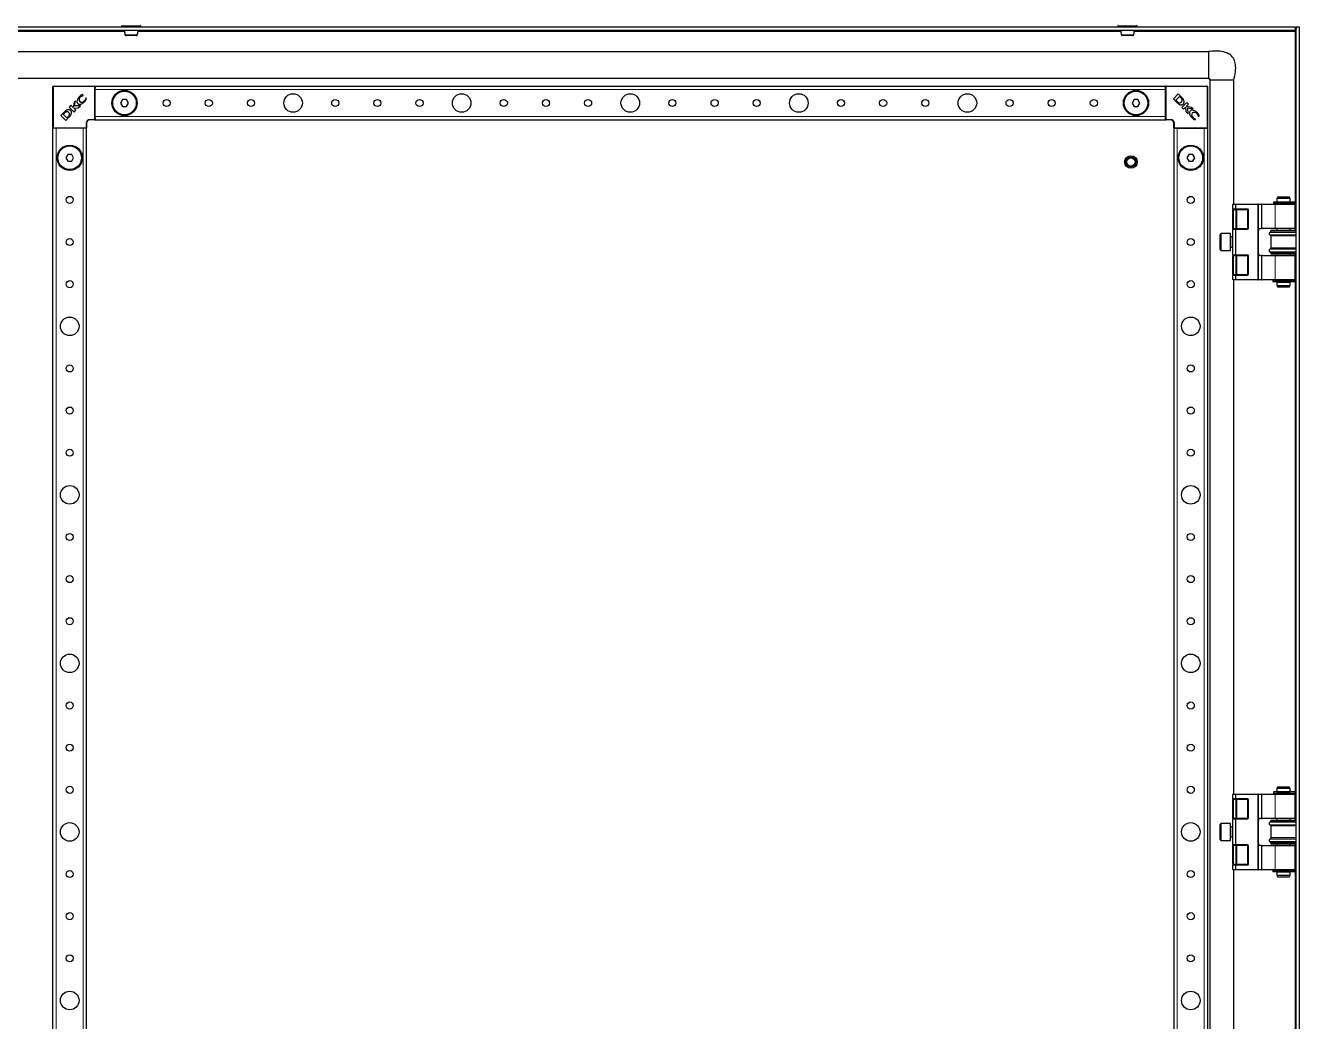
# Model space of a CAD drawing. Header units: millimetres. Extents: x -1565 to 3390, y -1390 to 1219.
# Drawn here: x -381 to 375, y -134 to 457 of the extents above; entities that cross this region are included whole.
import ezdxf

# ---------------------------------------------------------------- set-up
doc = ezdxf.new("R2010")
doc.units = ezdxf.units.MM

msp = doc.modelspace()

# ---------------------------------------------------------------- linework, layer by layer
at = {"color": 7, "linetype": 'Continuous', "lineweight": 25}
for p, q in [((372.26, 456.28), (-418.14, 456.28)), ((372.26, 454.28), (-418.14, 454.28)), ((-324.19, 457.03), (-324.19, 456.28)), ((-312.69, 456.28), (-312.69, 457.03)), ((266.81, 457.03), (266.81, 456.28)), ((278.31, 456.28), (278.31, 457.03)), ((372.16, 454.28), (371.96, 453.68)), ((372.26, 454.28), (372.26, 456.28)), ((374.56, 456.28), (372.56, 456.28)), ((372.56, -898.72), (372.56, 456.28)), ((374.56, -898.72), (374.56, 456.28)), ((-412.44, 441.78), (320.56, 441.78)), ((320.56, 425.78), (-409.69, 425.78)), ((321.56, -867.22), (321.56, 424.78)), ((335.56, 351.28), (335.56, 424.78)), ((-364.94, 396.58), (-364.94, 420.98)), ((-364.64, 421.28), (-340.24, 421.28)), ((-347, 415.74), (-347.34, 416.43)), ((-347.14, 415.6), (-347, 415.74)), ((-339.94, 420.98), (-339.94, 421.28)), ((-339.94, 421.28), (295.06, 421.28)), ((-339.94, 420.98), (-339.94, 420.34)), ((-339.94, 419.28), (-339.94, 420.34)), ((-339.94, 403.28), (-339.94, 419.28)), ((295.06, 420.98), (295.06, 421.28)), ((295.06, 420.34), (295.06, 420.98)), ((295.06, 419.28), (295.06, 420.34)), ((295.06, 403.28), (295.06, 419.28)), ((295.36, 421.28), (319.76, 421.28)), ((302.67, 416.64), (299.71, 413.68)), ((304.66, 414.64), (302.67, 416.64)), ((320.06, 420.98), (320.06, 396.58)), ((-354.24, 409.94), (-355.29, 408.89)), ((-355.29, 408.89), (-352.33, 405.93)), ((-352.85, 408.55), (-354.24, 409.94)), ((-352.36, 411.82), (-352.85, 408.55)), ((-352.51, 408.23), (-349.85, 408.41)), ((-351.27, 406.99), (-352.51, 408.23)), ((-351.57, 412.61), (-352.36, 411.82)), ((-352.04, 409.52), (-351.57, 412.61)), ((-348.57, 409.7), (-352.04, 409.52)), ((-349.85, 408.41), (-348.57, 409.7)), ((-345.19, 414.17), (-345.3, 414.06)), ((-344.94, 413.66), (-345.19, 414.17)), ((-323.59, 413.28), (-324.75, 411.28)), ((-324.75, 411.28), (-323.59, 409.28)), ((-321.28, 413.28), (-323.59, 413.28)), ((-323.59, 409.28), (-321.28, 409.28)), ((-320.13, 411.28), (-321.28, 413.28)), ((-321.28, 409.28), (-320.13, 411.28)), ((276.41, 413.28), (275.25, 411.28)), ((275.25, 411.28), (276.41, 409.28)), ((278.72, 413.28), (276.41, 413.28)), ((276.41, 409.28), (278.72, 409.28)), ((279.87, 411.28), (278.72, 413.28)), ((278.72, 409.28), (279.87, 411.28)), ((299.71, 413.68), (301.6, 411.79)), ((303.37, 415.11), (301.19, 412.93)), ((301.19, 412.93), (301.87, 412.27)), ((301.6, 411.79), (301.62, 411.77)), ((304.11, 414.39), (303.37, 415.11)), ((307.67, 411.63), (304.71, 408.67)), ((304.71, 408.67), (305.77, 407.61)), ((305.77, 407.61), (307.01, 408.86)), ((307.01, 408.86), (307.19, 406.2)), ((307.33, 409.2), (308.72, 410.59)), ((310.59, 408.71), (307.33, 409.2)), ((308.72, 410.59), (307.67, 411.63)), ((308.29, 408.38), (311.39, 407.91)), ((308.47, 404.91), (308.29, 408.38)), ((311.39, 407.91), (310.59, 408.71)), ((-358.3, 405.88), (-360.29, 403.89)), ((-360.29, 403.89), (-357.33, 400.93)), ((-358.05, 405.33), (-358.77, 404.59)), ((-358.77, 404.59), (-356.59, 402.41)), ((-357.33, 400.93), (-355.44, 402.82)), ((-356.59, 402.41), (-355.93, 403.09)), ((-355.44, 402.82), (-355.42, 402.84)), ((-352.33, 405.93), (-351.27, 406.99)), ((-340.24, 401.28), (-342.94, 401.28)), ((-339.94, 402.23), (-339.94, 403.28)), ((-339.94, 402.23), (-339.94, 401.58)), ((-339.94, 401.28), (-339.94, 401.58)), ((-339.94, 401.28), (295.06, 401.28)), ((295.06, 402.23), (295.06, 403.28)), ((295.06, 401.58), (295.06, 402.23)), ((295.06, 401.28), (295.06, 401.58)), ((298.06, 401.28), (295.36, 401.28)), ((307.19, 406.2), (308.47, 404.91)), ((312.43, 401.29), (312.94, 401.53)), ((312.94, 401.53), (312.84, 401.64)), ((314.38, 403.48), (314.52, 403.35)), ((314.52, 403.35), (315.2, 403.68)), ((-364.94, -838.72), (-364.94, 396.28)), ((-364.64, 396.28), (-364.94, 396.28)), ((-363.99, 396.28), (-364.64, 396.28)), ((-362.94, 396.28), (-363.99, 396.28)), ((-346.94, 396.28), (-362.94, 396.28)), ((-345.89, 396.28), (-346.94, 396.28)), ((-345.24, 396.28), (-345.89, 396.28)), ((-344.94, 396.28), (-345.24, 396.28)), ((-344.94, 399.28), (-344.94, 396.58)), ((-344.94, -838.72), (-344.94, 396.28)), ((300.06, 396.58), (300.06, 399.28)), ((300.06, 396.28), (300.06, -838.72)), ((300.06, 396.28), (300.36, 396.28)), ((301.01, 396.28), (300.36, 396.28)), ((301.01, 396.28), (302.06, 396.28)), ((302.06, 396.28), (318.06, 396.28)), ((318.06, 396.28), (319.11, 396.28)), ((319.76, 396.28), (319.11, 396.28)), ((319.76, 396.28), (320.06, 396.28)), ((320.06, 396.28), (320.06, -838.72)), ((-356.09, 380.78), (-357.25, 378.78)), ((-357.25, 378.78), (-356.09, 376.78)), ((-353.78, 380.78), (-356.09, 380.78)), ((-352.63, 378.78), (-353.78, 380.78)), ((-353.78, 376.78), (-352.63, 378.78)), ((308.91, 380.78), (307.75, 378.78)), ((307.75, 378.78), (308.91, 376.78)), ((311.22, 380.78), (308.91, 380.78)), ((312.37, 378.78), (311.22, 380.78)), ((311.22, 376.78), (312.37, 378.78)), ((-356.09, 376.78), (-353.78, 376.78)), ((308.91, 376.78), (311.22, 376.78)), ((361.64, 355.53), (361.06, 354.53)), ((361.64, 355.53), (368.48, 355.53)), ((369.06, 354.53), (368.48, 355.53)), ((335.06, 348.58), (335.06, 351.08)), ((335.06, 348.58), (335.06, 347.98)), ((335.06, 336.88), (335.06, 347.98)), ((335.26, 351.28), (336.64, 351.28)), ((336.68, 348.28), (335.36, 348.28)), ((336.56, 351.08), (336.56, 348.58)), ((336.64, 351.28), (349.86, 351.28)), ((343.76, 348.28), (336.68, 348.28)), ((337.06, 336.88), (337.06, 347.98)), ((344.06, 336.88), (344.06, 347.98)), ((349.86, 351.28), (352.08, 351.28)), ((350.06, 351.08), (350.06, 306.48)), ((352.36, 351.28), (352.08, 351.28)), ((352.36, 351.28), (360.25, 351.28)), ((359.12, 352.48), (359.12, 351.58)), ((359.14, 352.48), (359.12, 352.48)), ((359.14, 351.58), (359.12, 351.58)), ((359.14, 352.48), (359.14, 351.58)), ((359.22, 352.48), (359.14, 352.48)), ((359.22, 351.58), (359.14, 351.58)), ((372.21, 352.48), (359.22, 352.48)), ((372.21, 351.58), (359.22, 351.58)), ((360.25, 351.28), (371.86, 351.28)), ((361.06, 354.53), (361.06, 352.53)), ((369.06, 354.53), (361.06, 354.53)), ((361.06, 352.53), (369.06, 352.53)), ((361.06, 351.53), (361.06, 351.28)), ((361.06, 351.53), (369.06, 351.53)), ((361.56, 352.53), (361.56, 352.48)), ((361.56, 351.58), (361.56, 351.53)), ((368.56, 352.48), (368.56, 352.53)), ((368.56, 351.53), (368.56, 351.58)), ((369.06, 352.53), (369.06, 354.53)), ((369.06, 351.28), (369.06, 351.53)), ((372.06, 336.98), (372.06, 351.08)), ((372.21, 351.58), (372.21, 352.48)), ((327.56, 328.78), (327.56, 333.18)), ((333.56, 333.78), (328.16, 333.78)), ((333.56, 328.78), (333.56, 333.78)), ((335.06, 336.88), (335.06, 336.28)), ((335.06, 321.28), (335.06, 336.28)), ((335.36, 336.58), (336.68, 336.58)), ((336.56, 336.28), (336.56, 321.28)), ((336.68, 336.58), (343.76, 336.58)), ((352.08, 336.78), (351.56, 336.78)), ((352.08, 336.78), (352.36, 336.78)), ((360.25, 336.78), (352.36, 336.78)), ((357.56, 335.18), (356.86, 334.5)), ((356.86, 333.07), (357.56, 332.38)), ((357.56, 335.78), (357.56, 335.18)), ((357.56, 335.78), (372.56, 335.78)), ((372.56, 335.18), (357.56, 335.18)), ((371.86, 336.78), (360.25, 336.78)), ((361.06, 336.78), (361.06, 335.78)), ((369.06, 335.78), (369.06, 336.78)), ((327.56, 324.38), (327.56, 328.78)), ((333.56, 323.78), (333.56, 328.78)), ((335.06, 331.78), (333.81, 331.78)), ((333.81, 325.78), (335.06, 325.78)), ((357.56, 325.18), (356.86, 324.5)), ((357.56, 332.38), (357.56, 325.18)), ((372.56, 332.38), (357.56, 332.38)), ((372.56, 325.18), (357.56, 325.18)), ((328.16, 323.78), (333.56, 323.78)), ((335.06, 321.28), (335.06, 320.68)), ((335.06, 309.58), (335.06, 320.68)), ((336.68, 320.98), (335.36, 320.98)), ((343.76, 320.98), (336.68, 320.98)), ((337.06, 309.58), (337.06, 320.68)), ((344.06, 309.58), (344.06, 320.68)), ((351.56, 320.78), (352.08, 320.78)), ((352.36, 320.78), (352.08, 320.78)), ((352.36, 320.78), (360.25, 320.78)), ((356.86, 323.07), (357.56, 322.38)), ((357.56, 322.38), (357.56, 321.78)), ((372.56, 322.38), (357.56, 322.38)), ((357.56, 321.78), (372.56, 321.78)), ((360.25, 320.78), (371.86, 320.78)), ((361.06, 321.78), (361.06, 320.78)), ((369.06, 320.78), (369.06, 321.78)), ((372.06, 306.48), (372.06, 320.58)), ((335.06, 309.58), (335.06, 308.98)), ((335.06, 306.48), (335.06, 308.98)), ((336.64, 306.28), (335.26, 306.28)), ((335.36, 309.28), (336.68, 309.28)), ((335.56, 1.28), (335.56, 306.28)), ((336.56, 308.98), (336.56, 306.48)), ((349.86, 306.28), (336.64, 306.28)), ((336.68, 309.28), (343.76, 309.28)), ((352.08, 306.28), (349.86, 306.28)), ((352.08, 306.28), (352.36, 306.28)), ((360.25, 306.28), (352.36, 306.28)), ((358.69, 305.98), (358.69, 305.08)), ((358.74, 305.98), (358.69, 305.98)), ((358.74, 305.08), (358.69, 305.08)), ((372.21, 305.98), (358.74, 305.98)), ((372.21, 305.08), (358.74, 305.08)), ((371.86, 306.28), (360.25, 306.28)), ((361.06, 306.28), (361.06, 306.03)), ((361.06, 306.03), (369.06, 306.03)), ((361.06, 305.03), (361.06, 303.03)), ((361.06, 305.03), (369.06, 305.03)), ((361.06, 303.03), (361.64, 302.03)), ((361.06, 303.03), (365.59, 303.03)), ((361.56, 306.03), (361.56, 305.98)), ((361.56, 305.08), (361.56, 305.03)), ((365.59, 303.03), (369.06, 303.03)), ((368.48, 302.03), (369.06, 303.03)), ((368.56, 305.98), (368.56, 306.03)), ((368.56, 305.03), (368.56, 305.08)), ((369.06, 306.03), (369.06, 306.28)), ((369.06, 303.03), (369.06, 305.03)), ((372.21, 305.08), (372.21, 305.98)), ((365.52, 302.03), (361.64, 302.03)), ((368.48, 302.03), (365.52, 302.03)), ((335.06, -1.42), (335.06, 1.08)), ((335.26, 1.28), (336.64, 1.28)), ((336.56, 1.08), (336.56, -1.42)), ((336.64, 1.28), (349.86, 1.28)), ((349.86, 1.28), (352.08, 1.28)), ((350.06, 1.08), (350.06, -43.52)), ((352.36, 1.28), (352.08, 1.28)), ((352.36, 1.28), (360.25, 1.28)), ((359.12, 2.48), (359.12, 1.58)), ((359.14, 2.48), (359.12, 2.48)), ((359.14, 1.58), (359.12, 1.58)), ((359.14, 2.48), (359.14, 1.58)), ((359.22, 2.48), (359.14, 2.48)), ((359.22, 1.58), (359.14, 1.58)), ((372.21, 2.48), (359.22, 2.48)), ((372.21, 1.58), (359.22, 1.58)), ((360.25, 1.28), (371.86, 1.28)), ((361.64, 5.53), (361.06, 4.53)), ((361.06, 4.53), (361.06, 2.53)), ((369.06, 4.53), (361.06, 4.53)), ((361.06, 2.53), (369.06, 2.53)), ((361.06, 1.53), (361.06, 1.28)), ((361.06, 1.53), (369.06, 1.53)), ((361.56, 2.53), (361.56, 2.48)), ((361.56, 1.58), (361.56, 1.53)), ((361.64, 5.53), (368.48, 5.53)), ((369.06, 4.53), (368.48, 5.53)), ((368.56, 2.48), (368.56, 2.53)), ((368.56, 1.53), (368.56, 1.58)), ((369.06, 2.53), (369.06, 4.53)), ((369.06, 1.28), (369.06, 1.53)), ((372.06, -13.02), (372.06, 1.08)), ((372.21, 1.58), (372.21, 2.48)), ((335.06, -1.42), (335.06, -2.02)), ((335.06, -13.12), (335.06, -2.02)), ((336.68, -1.72), (335.36, -1.72)), ((343.76, -1.72), (336.68, -1.72)), ((337.06, -13.12), (337.06, -2.02)), ((344.06, -13.12), (344.06, -2.02)), ((335.06, -13.12), (335.06, -13.72)), ((335.06, -28.72), (335.06, -13.72)), ((335.36, -13.42), (336.68, -13.42)), ((336.56, -13.72), (336.56, -28.72)), ((336.68, -13.42), (343.76, -13.42)), ((352.08, -13.22), (351.56, -13.22)), ((352.08, -13.22), (352.36, -13.22)), ((360.25, -13.22), (352.36, -13.22)), ((357.56, -14.82), (356.86, -15.5)), ((357.56, -14.22), (357.56, -14.82)), ((357.56, -14.22), (372.56, -14.22)), ((372.56, -14.82), (357.56, -14.82)), ((371.86, -13.22), (360.25, -13.22)), ((361.06, -13.22), (361.06, -14.22)), ((369.06, -14.22), (369.06, -13.22)), ((327.56, -21.22), (327.56, -16.82)), ((327.56, -25.62), (327.56, -21.22)), ((333.56, -16.22), (328.16, -16.22)), ((333.56, -21.22), (333.56, -16.22)), ((333.56, -26.22), (333.56, -21.22)), ((335.06, -18.22), (333.81, -18.22)), ((356.86, -16.93), (357.56, -17.62)), ((357.56, -17.62), (357.56, -24.82)), ((372.56, -17.62), (357.56, -17.62)), ((328.16, -26.22), (333.56, -26.22)), ((333.81, -24.22), (335.06, -24.22)), ((335.06, -28.72), (335.06, -29.32)), ((335.06, -40.42), (335.06, -29.32)), ((336.68, -29.02), (335.36, -29.02)), ((343.76, -29.02), (336.68, -29.02)), ((337.06, -40.42), (337.06, -29.32)), ((344.06, -40.42), (344.06, -29.32)), ((351.56, -29.22), (352.08, -29.22)), ((352.36, -29.22), (352.08, -29.22)), ((352.36, -29.22), (360.25, -29.22)), ((357.56, -24.82), (356.86, -25.5)), ((356.86, -26.93), (357.56, -27.62)), ((372.56, -24.82), (357.56, -24.82)), ((357.56, -27.62), (357.56, -28.22)), ((372.56, -27.62), (357.56, -27.62)), ((357.56, -28.22), (372.56, -28.22)), ((360.25, -29.22), (371.86, -29.22)), ((361.06, -28.22), (361.06, -29.22)), ((369.06, -29.22), (369.06, -28.22)), ((372.06, -43.52), (372.06, -29.42)), ((335.06, -40.42), (335.06, -41.02)), ((335.06, -43.52), (335.06, -41.02)), ((336.64, -43.72), (335.26, -43.72)), ((335.36, -40.72), (336.68, -40.72)), ((335.56, -398.72), (335.56, -43.72)), ((336.56, -41.02), (336.56, -43.52)), ((349.86, -43.72), (336.64, -43.72)), ((336.68, -40.72), (343.76, -40.72)), ((352.08, -43.72), (349.86, -43.72)), ((352.08, -43.72), (352.36, -43.72)), ((360.25, -43.72), (352.36, -43.72)), ((358.69, -44.02), (358.69, -44.92)), ((358.74, -44.02), (358.69, -44.02)), ((358.74, -44.92), (358.69, -44.92)), ((372.21, -44.02), (358.74, -44.02)), ((372.21, -44.92), (358.74, -44.92)), ((371.86, -43.72), (360.25, -43.72)), ((361.06, -43.72), (361.06, -43.97)), ((361.06, -43.97), (369.06, -43.97)), ((361.06, -44.97), (361.06, -46.97)), ((361.06, -44.97), (369.06, -44.97)), ((361.56, -43.97), (361.56, -44.02)), ((361.56, -44.92), (361.56, -44.97)), ((368.56, -44.02), (368.56, -43.97)), ((368.56, -44.97), (368.56, -44.92)), ((369.06, -43.97), (369.06, -43.72)), ((369.06, -46.97), (369.06, -44.97)), ((372.21, -44.92), (372.21, -44.02)), ((361.06, -46.97), (361.64, -47.97)), ((361.06, -46.97), (365.59, -46.97)), ((365.52, -47.97), (361.64, -47.97)), ((368.48, -47.97), (365.52, -47.97)), ((365.59, -46.97), (369.06, -46.97)), ((368.48, -47.97), (369.06, -46.97))]:
    msp.add_line(p, q, dxfattribs=at)
at = {"color": 8, "linetype": 'Continuous', "lineweight": 18}
for p, q in [((-417.84, 453.68), (-322.41, 453.68)), ((-312.69, 457.03), (-324.19, 457.03)), ((-314.47, 453.68), (268.59, 453.68)), ((275.71, 457.03), (266.81, 457.03)), ((278.31, 457.03), (275.71, 457.03)), ((276.53, 453.68), (371.96, 453.68)), ((371.96, 453.68), (371.96, 352.48)), ((-364.64, 420.98), (-364.94, 420.98)), ((-364.64, 420.98), (-364.64, 421.28)), ((-364.64, 420.98), (-364.64, 396.58)), ((-340.24, 420.98), (-364.64, 420.98)), ((-340.24, 421.28), (-340.24, 420.98)), ((-340.24, 401.58), (-340.24, 420.98)), ((-339.94, 420.98), (-340.24, 420.98)), ((-339.94, 419.28), (295.06, 419.28)), ((295.36, 420.98), (295.06, 420.98)), ((295.36, 420.98), (295.36, 421.28)), ((295.36, 420.98), (295.36, 401.58)), ((319.76, 420.98), (295.36, 420.98)), ((319.76, 420.98), (319.76, 421.28)), ((319.76, 396.58), (319.76, 420.98)), ((319.76, 420.98), (320.06, 420.98)), ((-342.94, 401.58), (-340.24, 401.58)), ((-342.94, 401.28), (-342.94, 401.58)), ((-340.24, 401.58), (-340.24, 401.28)), ((-339.94, 401.58), (-340.24, 401.58)), ((-339.94, 403.28), (295.06, 403.28)), ((295.36, 401.58), (295.06, 401.58)), ((295.36, 401.28), (295.36, 401.58)), ((295.36, 401.58), (298.06, 401.58)), ((298.06, 401.28), (298.06, 401.58)), ((-364.64, 396.58), (-364.94, 396.58)), ((-364.64, 396.58), (-345.24, 396.58)), ((-364.64, 396.58), (-364.64, 396.28)), ((-362.94, -838.72), (-362.94, 396.28)), ((-346.94, -838.72), (-346.94, 396.28)), ((-345.24, 396.58), (-345.24, 399.28)), ((-344.94, 399.28), (-345.24, 399.28)), ((-345.24, 396.58), (-345.24, 396.28)), ((-344.94, 396.58), (-345.24, 396.58)), ((300.06, 399.28), (300.36, 399.28)), ((300.36, 396.58), (300.06, 396.58)), ((300.36, 399.28), (300.36, 396.58)), ((300.36, 396.58), (319.76, 396.58)), ((300.36, 396.28), (300.36, 396.58)), ((302.06, 396.28), (302.06, -838.72)), ((318.06, 396.28), (318.06, -838.72)), ((319.76, 396.28), (319.76, 396.58)), ((320.06, 396.58), (319.76, 396.58)), ((336.56, 351.08), (335.06, 351.08)), ((335.06, 348.58), (336.56, 348.58)), ((335.36, 347.98), (335.06, 347.98)), ((335.36, 348.28), (335.36, 347.98)), ((336.76, 347.98), (335.36, 347.98)), ((335.36, 347.98), (335.36, 336.88)), ((349.86, 351.08), (336.56, 351.08)), ((336.56, 348.58), (343.76, 348.58)), ((336.76, 348.28), (336.76, 347.98)), ((336.76, 336.88), (336.76, 347.98)), ((337.06, 347.98), (336.76, 347.98)), ((337.36, 347.98), (337.06, 347.98)), ((337.36, 347.98), (337.36, 348.28)), ((343.76, 347.98), (337.36, 347.98)), ((337.36, 347.98), (337.36, 336.88)), ((343.76, 348.58), (343.76, 348.28)), ((343.76, 347.98), (343.76, 348.28)), ((343.76, 336.88), (343.76, 347.98)), ((344.06, 347.98), (343.76, 347.98)), ((344.36, 347.98), (344.06, 347.98)), ((344.36, 347.98), (344.36, 336.88)), ((349.86, 351.08), (349.86, 351.28)), ((349.86, 306.48), (349.86, 351.08)), ((349.86, 351.08), (350.06, 351.08)), ((352.08, 351.08), (350.06, 351.08)), ((352.08, 351.28), (352.08, 351.08)), ((352.22, 351.08), (352.08, 351.08)), ((352.08, 336.98), (352.08, 351.08)), ((360.11, 351.08), (352.22, 351.08)), ((352.22, 351.08), (352.22, 336.98)), ((359.22, 351.58), (359.22, 352.48)), ((372.06, 351.08), (360.11, 351.08)), ((360.11, 336.98), (360.11, 351.08)), ((371.96, 351.58), (371.96, 351.26)), ((328.16, 333.78), (328.16, 328.78)), ((335.36, 336.88), (335.06, 336.88)), ((336.56, 336.28), (335.06, 336.28)), ((335.36, 336.88), (335.36, 336.58)), ((335.36, 336.88), (336.76, 336.88)), ((343.76, 336.28), (336.56, 336.28)), ((336.76, 336.88), (336.76, 336.58)), ((337.06, 336.88), (336.76, 336.88)), ((337.36, 336.88), (337.06, 336.88)), ((337.36, 336.58), (337.36, 336.88)), ((337.36, 336.88), (343.76, 336.88)), ((343.76, 336.58), (343.76, 336.88)), ((344.06, 336.88), (343.76, 336.88)), ((343.76, 336.58), (343.76, 336.28)), ((344.36, 336.88), (344.06, 336.88)), ((351.56, 336.98), (352.08, 336.98)), ((351.56, 336.98), (351.56, 336.78)), ((352.22, 336.98), (352.08, 336.98)), ((352.08, 336.98), (352.08, 336.78)), ((352.22, 336.98), (360.11, 336.98)), ((372.56, 334.5), (356.86, 334.5)), ((372.56, 333.07), (356.86, 333.07)), ((360.11, 336.98), (372.06, 336.98)), ((371.96, 336.81), (371.96, 335.78)), ((328.16, 328.78), (328.16, 323.78)), ((333.81, 331.78), (333.81, 325.78)), ((335.06, 321.28), (336.56, 321.28)), ((335.36, 320.68), (335.06, 320.68)), ((335.36, 320.68), (335.36, 320.98)), ((336.76, 320.68), (335.36, 320.68)), ((335.36, 320.68), (335.36, 309.58)), ((336.56, 321.28), (343.76, 321.28)), ((336.76, 320.68), (336.76, 320.98)), ((336.76, 309.58), (336.76, 320.68)), ((336.76, 320.68), (337.06, 320.68)), ((337.06, 320.68), (337.36, 320.68)), ((337.36, 320.68), (337.36, 320.98)), ((343.76, 320.68), (337.36, 320.68)), ((337.36, 320.68), (337.36, 309.58)), ((343.76, 320.98), (343.76, 321.28)), ((343.76, 320.68), (343.76, 320.98)), ((343.76, 309.58), (343.76, 320.68)), ((343.76, 320.68), (344.06, 320.68)), ((344.06, 320.68), (344.36, 320.68)), ((344.36, 320.68), (344.36, 309.58)), ((351.56, 320.78), (351.56, 320.58)), ((352.08, 320.58), (351.56, 320.58)), ((352.08, 320.78), (352.08, 320.58)), ((352.08, 320.58), (352.22, 320.58)), ((352.08, 306.48), (352.08, 320.58)), ((352.22, 320.58), (352.22, 306.48)), ((360.11, 320.58), (352.22, 320.58)), ((372.56, 324.5), (356.86, 324.5)), ((372.56, 323.07), (356.86, 323.07)), ((360.11, 306.48), (360.11, 320.58)), ((372.06, 320.58), (360.11, 320.58)), ((371.96, 321.78), (371.96, 320.76)), ((335.06, 309.58), (335.36, 309.58)), ((336.56, 308.98), (335.06, 308.98)), ((335.06, 306.48), (336.56, 306.48)), ((335.36, 309.28), (335.36, 309.58)), ((335.36, 309.58), (336.76, 309.58)), ((343.76, 308.98), (336.56, 308.98)), ((336.56, 306.48), (349.86, 306.48)), ((336.76, 309.28), (336.76, 309.58)), ((337.06, 309.58), (336.76, 309.58)), ((337.36, 309.58), (337.06, 309.58)), ((337.36, 309.28), (337.36, 309.58)), ((337.36, 309.58), (343.76, 309.58)), ((343.76, 309.28), (343.76, 309.58)), ((344.06, 309.58), (343.76, 309.58)), ((343.76, 308.98), (343.76, 309.28)), ((344.36, 309.58), (344.06, 309.58)), ((349.86, 306.28), (349.86, 306.48)), ((350.06, 306.48), (349.86, 306.48)), ((350.06, 306.48), (352.08, 306.48)), ((352.08, 306.48), (352.22, 306.48)), ((352.08, 306.48), (352.08, 306.28)), ((352.22, 306.48), (360.11, 306.48)), ((358.74, 305.08), (358.74, 305.98)), ((360.11, 306.48), (372.06, 306.48)), ((371.96, 306.31), (371.96, 305.98)), ((371.96, 305.08), (371.96, 2.48)), ((336.56, 1.08), (335.06, 1.08)), ((349.86, 1.08), (336.56, 1.08)), ((349.86, 1.08), (349.86, 1.28)), ((349.86, -43.52), (349.86, 1.08)), ((349.86, 1.08), (350.06, 1.08)), ((352.08, 1.08), (350.06, 1.08)), ((352.08, 1.28), (352.08, 1.08)), ((352.08, -13.02), (352.08, 1.08)), ((352.22, 1.08), (352.08, 1.08)), ((360.11, 1.08), (352.22, 1.08)), ((352.22, 1.08), (352.22, -13.02)), ((359.22, 1.58), (359.22, 2.48)), ((372.06, 1.08), (360.11, 1.08)), ((360.11, -13.02), (360.11, 1.08)), ((371.96, 1.58), (371.96, 1.26)), ((335.06, -1.42), (336.56, -1.42)), ((335.36, -2.02), (335.06, -2.02)), ((335.36, -1.72), (335.36, -2.02)), ((336.76, -2.02), (335.36, -2.02)), ((335.36, -2.02), (335.36, -13.12)), ((336.56, -1.42), (343.76, -1.42)), ((336.76, -1.72), (336.76, -2.02)), ((336.76, -13.12), (336.76, -2.02)), ((337.06, -2.02), (336.76, -2.02)), ((337.36, -2.02), (337.06, -2.02)), ((337.36, -2.02), (337.36, -1.72)), ((343.76, -2.02), (337.36, -2.02)), ((337.36, -2.02), (337.36, -13.12)), ((343.76, -1.42), (343.76, -1.72)), ((343.76, -2.02), (343.76, -1.72)), ((343.76, -13.12), (343.76, -2.02)), ((344.06, -2.02), (343.76, -2.02)), ((344.36, -2.02), (344.06, -2.02)), ((344.36, -2.02), (344.36, -13.12)), ((335.36, -13.12), (335.06, -13.12)), ((336.56, -13.72), (335.06, -13.72)), ((335.36, -13.12), (335.36, -13.42)), ((335.36, -13.12), (336.76, -13.12)), ((343.76, -13.72), (336.56, -13.72)), ((336.76, -13.12), (336.76, -13.42)), ((337.06, -13.12), (336.76, -13.12)), ((337.36, -13.12), (337.06, -13.12)), ((337.36, -13.42), (337.36, -13.12)), ((337.36, -13.12), (343.76, -13.12)), ((343.76, -13.42), (343.76, -13.12)), ((344.06, -13.12), (343.76, -13.12)), ((343.76, -13.42), (343.76, -13.72)), ((344.36, -13.12), (344.06, -13.12)), ((351.56, -13.02), (352.08, -13.02)), ((351.56, -13.02), (351.56, -13.22)), ((352.22, -13.02), (352.08, -13.02)), ((352.08, -13.02), (352.08, -13.22)), ((352.22, -13.02), (360.11, -13.02)), ((360.11, -13.02), (372.06, -13.02)), ((371.96, -13.19), (371.96, -14.22)), ((328.16, -16.22), (328.16, -21.22)), ((328.16, -21.22), (328.16, -26.22)), ((333.81, -18.22), (333.81, -24.22)), ((372.56, -15.5), (356.86, -15.5)), ((372.56, -16.93), (356.86, -16.93)), ((335.06, -28.72), (336.56, -28.72)), ((335.36, -29.32), (335.06, -29.32)), ((335.36, -29.32), (335.36, -29.02)), ((336.76, -29.32), (335.36, -29.32)), ((335.36, -29.32), (335.36, -40.42)), ((336.56, -28.72), (343.76, -28.72)), ((336.76, -29.32), (336.76, -29.02)), ((336.76, -29.32), (337.06, -29.32)), ((336.76, -40.42), (336.76, -29.32)), ((337.06, -29.32), (337.36, -29.32)), ((337.36, -29.32), (337.36, -29.02)), ((343.76, -29.32), (337.36, -29.32)), ((337.36, -29.32), (337.36, -40.42)), ((343.76, -29.02), (343.76, -28.72)), ((343.76, -29.32), (343.76, -29.02)), ((343.76, -29.32), (344.06, -29.32)), ((343.76, -40.42), (343.76, -29.32)), ((344.06, -29.32), (344.36, -29.32)), ((344.36, -29.32), (344.36, -40.42)), ((351.56, -29.22), (351.56, -29.42)), ((352.08, -29.42), (351.56, -29.42)), ((352.08, -29.22), (352.08, -29.42)), ((352.08, -29.42), (352.22, -29.42)), ((352.08, -43.52), (352.08, -29.42)), ((352.22, -29.42), (352.22, -43.52)), ((360.11, -29.42), (352.22, -29.42)), ((372.56, -25.5), (356.86, -25.5)), ((372.56, -26.93), (356.86, -26.93)), ((360.11, -43.52), (360.11, -29.42)), ((372.06, -29.42), (360.11, -29.42)), ((371.96, -28.22), (371.96, -29.24)), ((335.06, -40.42), (335.36, -40.42)), ((336.56, -41.02), (335.06, -41.02)), ((335.06, -43.52), (336.56, -43.52)), ((335.36, -40.72), (335.36, -40.42)), ((335.36, -40.42), (336.76, -40.42)), ((343.76, -41.02), (336.56, -41.02)), ((336.56, -43.52), (349.86, -43.52)), ((336.76, -40.72), (336.76, -40.42)), ((337.06, -40.42), (336.76, -40.42)), ((337.36, -40.42), (337.06, -40.42)), ((337.36, -40.72), (337.36, -40.42)), ((337.36, -40.42), (343.76, -40.42)), ((343.76, -40.72), (343.76, -40.42)), ((344.06, -40.42), (343.76, -40.42)), ((343.76, -41.02), (343.76, -40.72)), ((344.36, -40.42), (344.06, -40.42)), ((349.86, -43.72), (349.86, -43.52)), ((350.06, -43.52), (349.86, -43.52)), ((350.06, -43.52), (352.08, -43.52)), ((352.08, -43.52), (352.22, -43.52)), ((352.08, -43.52), (352.08, -43.72)), ((352.22, -43.52), (360.11, -43.52)), ((358.74, -44.92), (358.74, -44.02)), ((360.11, -43.52), (372.06, -43.52)), ((371.96, -43.69), (371.96, -44.02)), ((371.96, -44.92), (371.96, -397.52))]:
    msp.add_line(p, q, dxfattribs=at)
at = {"color": 7, "linetype": 'Continuous', "lineweight": 25}
for centre, radius in [((-322.44, 411.28), 7.5), ((-322.44, 411.28), 7), ((-222.44, 411.28), 5.5), ((-122.44, 411.28), 5.5), ((-22.44, 411.28), 5.5), ((77.56, 411.28), 5.5), ((177.56, 411.28), 5.5), ((277.56, 411.28), 7.5), ((277.56, 411.28), 7), ((-297.44, 411.28), 2.1), ((-272.44, 411.28), 2.1), ((-247.44, 411.28), 2.1), ((-197.44, 411.28), 2.1), ((-172.44, 411.28), 2.1), ((-147.44, 411.28), 2.1), ((-97.44, 411.28), 2.1), ((-72.44, 411.28), 2.1), ((-47.44, 411.28), 2.1), ((2.56, 411.28), 2.1), ((27.56, 411.28), 2.1), ((52.56, 411.28), 2.1), ((102.56, 411.28), 2.1), ((127.56, 411.28), 2.1), ((152.56, 411.28), 2.1), ((202.56, 411.28), 2.1), ((227.56, 411.28), 2.1), ((252.56, 411.28), 2.1), ((-354.94, 378.78), 7.5), ((-354.94, 378.78), 7), ((310.06, 378.78), 7.5), ((310.06, 378.78), 7), ((274.56, 376.28), 3.75), ((274.56, 376.28), 3), ((274.56, 376.28), 2.5), ((-354.94, 353.78), 2.1), ((310.06, 353.78), 2.1), ((-354.94, 328.78), 2.1), ((310.06, 328.78), 2.1), ((-354.94, 303.78), 2.1), ((310.06, 303.78), 2.1), ((-354.94, 278.78), 5.5), ((310.06, 278.78), 5.5), ((-354.94, 253.78), 2.1), ((310.06, 253.78), 2.1), ((-354.94, 228.78), 2.1), ((310.06, 228.78), 2.1), ((-354.94, 203.78), 2.1), ((310.06, 203.78), 2.1), ((-354.94, 178.78), 5.5), ((310.06, 178.78), 5.5), ((-354.94, 153.78), 2.1), ((310.06, 153.78), 2.1), ((-354.94, 128.78), 2.1), ((310.06, 128.78), 2.1), ((-354.94, 103.78), 2.1), ((310.06, 103.78), 2.1), ((-354.94, 78.78), 5.5), ((310.06, 78.78), 5.5), ((-354.94, 53.78), 2.1), ((310.06, 53.78), 2.1), ((-354.94, 28.78), 2.1), ((310.06, 28.78), 2.1), ((-354.94, 3.78), 2.1), ((310.06, 3.78), 2.1), ((-354.94, -21.22), 5.5), ((310.06, -21.22), 5.5), ((-354.94, -46.22), 2.1), ((310.06, -46.22), 2.1), ((-354.94, -71.22), 2.1), ((310.06, -71.22), 2.1), ((-354.94, -96.22), 2.1), ((310.06, -96.22), 2.1), ((-354.94, -121.22), 5.5), ((310.06, -121.22), 5.5)]:
    msp.add_circle(centre, radius, dxfattribs=at)
for centre, radius, start, end in [((-323.94, 457.03), 0.25, 90, 180), ((-312.94, 457.03), 0.25, 0, 90), ((267.06, 457.03), 0.25, 90, 180), ((278.06, 457.03), 0.25, 0, 90), ((-321.55, 451.78), 0.5, 195.31604, 270.02276), ((-315.33, 451.78), 0.5, 269.99815, 345.40011), ((269.45, 451.78), 0.5, 195.24646, 270.04596), ((275.67, 451.78), 0.5, 269.96367, 344.83397), ((-364.64, 420.98), 0.3, 90, 180), ((-340.24, 420.98), 0.3, 0, 90), ((295.36, 420.98), 0.3, 90, 180), ((319.76, 420.98), 0.3, 0, 90), ((-347.43, 413.29), 1.97, 128.45405, 215.887), ((-347.87, 413.69), 1.94, 233.30966, 322.34638), ((299.64, 410.21), 6.12, 36.98881, 43.07444), ((301.45, 410.98), 4.87, 20.34448, 48.77765), ((-354.64, 402.67), 4.87, 110.34448, 138.77765), ((-353.87, 400.86), 6.12, 126.98881, 133.07444), ((-342.94, 399.28), 2, 90, 180), ((-340.24, 401.58), 0.3, 270, 0), ((295.36, 401.58), 0.3, 180, 270), ((298.06, 399.28), 2, 0, 90), ((312.47, 404.21), 1.94, 143.30966, 232.34638), ((312.06, 403.77), 1.97, 38.45405, 125.887), ((-364.64, 396.58), 0.3, 180, 270), ((-345.24, 396.58), 0.3, 270, 0), ((300.36, 396.58), 0.3, 180, 270), ((319.76, 396.58), 0.3, 270, 0), ((335.26, 351.08), 0.2, 90, 180), ((335.36, 348.58), 0.3, 180, 270), ((336.76, 347.98), 0.3, 0, 90), ((343.76, 347.98), 0.3, 0, 90), ((349.86, 351.08), 0.2, 0, 90), ((371.86, 351.08), 0.2, 0, 90), ((328.16, 333.18), 0.6, 90, 180), ((335.36, 336.28), 0.3, 90, 180), ((336.76, 336.88), 0.3, 270, 0), ((343.76, 336.88), 0.3, 270, 0), ((351.56, 335.28), 1.5, 90, 180), ((357.56, 333.78), 1, 134.427, 225.573), ((371.86, 336.98), 0.2, 270, 0), ((333.81, 332.03), 0.25, 180, 270), ((333.81, 325.53), 0.25, 90, 180), ((328.16, 324.38), 0.6, 180, 270), ((335.36, 321.28), 0.3, 180, 270), ((336.76, 320.68), 0.3, 0, 90), ((343.76, 320.68), 0.3, 0, 90), ((351.56, 322.28), 1.5, 180, 270), ((357.56, 323.78), 1, 134.427, 225.573), ((371.86, 320.58), 0.2, 0, 90), ((335.36, 308.98), 0.3, 90, 180), ((335.26, 306.48), 0.2, 180, 270), ((336.76, 309.58), 0.3, 270, 0), ((343.76, 309.58), 0.3, 270, 0), ((349.86, 306.48), 0.2, 270, 0), ((371.86, 306.48), 0.2, 270, 0), ((335.26, 1.08), 0.2, 90, 180), ((349.86, 1.08), 0.2, 0, 90), ((371.86, 1.08), 0.2, 0, 90), ((335.36, -1.42), 0.3, 180, 270), ((336.76, -2.02), 0.3, 0, 90), ((343.76, -2.02), 0.3, 0, 90), ((335.36, -13.72), 0.3, 90, 180), ((336.76, -13.12), 0.3, 270, 0), ((343.76, -13.12), 0.3, 270, 0), ((351.56, -14.72), 1.5, 90, 180), ((371.86, -13.02), 0.2, 270, 0), ((328.16, -16.82), 0.6, 90, 180), ((333.81, -17.97), 0.25, 180, 270), ((357.56, -16.22), 1, 134.427, 225.573), ((328.16, -25.62), 0.6, 180, 270), ((333.81, -24.47), 0.25, 90, 180), ((335.36, -28.72), 0.3, 180, 270), ((336.76, -29.32), 0.3, 0, 90), ((343.76, -29.32), 0.3, 0, 90), ((351.56, -27.72), 1.5, 180, 270), ((357.56, -26.22), 1, 134.427, 225.573), ((371.86, -29.42), 0.2, 0, 90), ((335.36, -41.02), 0.3, 90, 180), ((335.26, -43.52), 0.2, 180, 270), ((336.76, -40.42), 0.3, 270, 0), ((343.76, -40.42), 0.3, 270, 0), ((349.86, -43.52), 0.2, 270, 0), ((371.86, -43.52), 0.2, 270, 0)]:
    msp.add_arc(centre, radius, start, end, dxfattribs=at)
at = {"color": 8, "linetype": 'Continuous', "lineweight": 18}
for centre, radius, start, end in [((-342.94, 399.28), 2.3, 90, 180), ((298.06, 399.28), 2.3, 0, 90), ((343.76, 347.98), 0.6, 0, 90), ((352.4, 351.11), 0.179, 101.42175, 188.04947), ((360.29, 351.11), 0.179, 101.42175, 188.04947), ((343.76, 336.88), 0.6, 270, 0), ((351.56, 335.28), 1.7, 90, 151.92751), ((352.4, 336.96), 0.179, 171.95053, 258.57825), ((360.29, 336.96), 0.179, 171.95053, 258.57825), ((343.76, 320.68), 0.6, 0, 90), ((351.56, 322.28), 1.7, 208.07249, 270), ((352.4, 320.61), 0.179, 101.42175, 188.04947), ((360.29, 320.61), 0.179, 101.42175, 188.04947), ((343.76, 309.58), 0.6, 270, 0), ((352.4, 306.46), 0.179, 171.95053, 258.57825), ((360.29, 306.46), 0.179, 171.95053, 258.57825), ((352.4, 1.11), 0.179, 101.42175, 188.04947), ((360.29, 1.11), 0.179, 101.42175, 188.04947), ((343.76, -2.02), 0.6, 0, 90), ((343.76, -13.12), 0.6, 270, 0), ((351.56, -14.72), 1.7, 90, 151.92751), ((352.4, -13.04), 0.179, 171.95053, 258.57825), ((360.29, -13.04), 0.179, 171.95053, 258.57825), ((343.76, -29.32), 0.6, 0, 90), ((351.56, -27.72), 1.7, 208.07249, 270), ((352.4, -29.39), 0.179, 101.42175, 188.04947), ((360.29, -29.39), 0.179, 101.42175, 188.04947), ((343.76, -40.42), 0.6, 270, 0), ((352.4, -43.54), 0.179, 171.95053, 258.57825), ((360.29, -43.54), 0.179, 171.95053, 258.57825)]:
    msp.add_arc(centre, radius, start, end, dxfattribs=at)
at = {"color": 7, "linetype": 'Continuous', "lineweight": 25}
for centre, major_axis, start_param, end_param in [((336.64, 351.08), (0, 0.2), 0, 1.570796), ((336.68, 348.58), (0, 0.3), 1.570796, 3.141593), ((336.68, 336.28), (0, 0.3), 0, 1.570796), ((336.68, 321.28), (0, 0.3), 1.570796, 3.141593), ((336.68, 308.98), (0, 0.3), 0, 1.570796), ((336.64, 306.48), (0, 0.2), 1.570796, 3.141593), ((336.64, 1.08), (0, 0.2), 0, 1.570796), ((336.68, -1.42), (0, 0.3), 1.570796, 3.141593), ((336.68, -13.72), (0, 0.3), 0, 1.570796), ((336.68, -28.72), (0, 0.3), 1.570796, 3.141593), ((336.68, -41.02), (0, 0.3), 0, 1.570796), ((336.64, -43.52), (0, 0.2), 1.570796, 3.141593)]:
    msp.add_ellipse(centre, major_axis=major_axis, ratio=0.414214, start_param=start_param, end_param=end_param, dxfattribs=at)
for points, knots in [([(-322.46, 454.28), (-322.46, 454.15), (-322.44, 453.24), (-322.22, 452.37), (-322.03, 451.63)], [0, 0, 0, 0, 0.14185, 1, 1, 1, 1]), ([(-314.85, 451.63), (-314.66, 452.37), (-314.44, 453.24), (-314.42, 454.15), (-314.42, 454.28)], [0, 0, 0, 0, 0.8581496, 1, 1, 1, 1]), ([(268.54, 454.28), (268.54, 454.15), (268.56, 453.24), (268.78, 452.37), (268.97, 451.63)], [0, 0, 0, 0, 0.14185, 1, 1, 1, 1]), ([(276.15, 451.63), (276.34, 452.37), (276.56, 453.24), (276.58, 454.15), (276.58, 454.28)], [0, 0, 0, 0, 0.85815, 1, 1, 1, 1]), ([(372.56, 456.28), (372.53, 455.85), (372.5, 455.29), (372.3, 454.73), (372.26, 454.6)], [0, 0, 0, 0, 0.7734591, 1, 1, 1, 1]), ([(-320.14, 451.28), (-320.33, 451.28), (-320.8, 451.28), (-321.35, 451.28), (-321.48, 451.28), (-321.54, 451.28)], [0, 0, 0, 0, 0.256553, 0.627981, 1, 1, 1, 1]), ([(-315.33, 451.28), (-315.37, 451.28), (-315.45, 451.28), (-316.01, 451.28), (-316.82, 451.28), (-317.81, 451.28), (-318.87, 451.28), (-319.66, 451.28), (-320.05, 451.28), (-320.14, 451.28)], [0, 0, 0, 0, 0.158514, 0.317278, 0.475863, 0.634247, 0.792477, 0.950708, 1, 1, 1, 1]), ([(275.63, 451.28), (275.64, 451.28), (275.69, 451.28), (275.41, 451.28), (274.89, 451.28), (274.17, 451.28), (273.32, 451.28), (272.25, 451.28), (271.23, 451.28), (270.35, 451.28), (269.74, 451.28), (269.44, 451.28), (269.48, 451.28), (269.49, 451.28)], [0, 0, 0, 0, 0.0338399, 0.141254, 0.2486978, 0.3157737, 0.4233143, 0.530846, 0.6382096, 0.7457063, 0.853372, 0.9609167, 1, 1, 1, 1]), ([(335.56, 424.78), (335.97, 426.46), (336.7, 429.5), (336.79, 433.81), (335.82, 437.37), (333.77, 439.82), (331.13, 441.24), (328.11, 441.98), (324.51, 442.19), (321.95, 441.92), (320.56, 441.78)], [0, 0, 0, 0, 0.176067, 0.318225, 0.435596, 0.543482, 0.633889, 0.737152, 0.858183, 1, 1, 1, 1]), ([(320.56, 441.78), (320.56, 441.75), (320.56, 441.69), (320.56, 441.05), (320.56, 439.58), (320.56, 437.39), (320.56, 435.39), (320.56, 433.78), (320.56, 432.18), (320.56, 430.17), (320.56, 427.99), (320.56, 426.48), (320.56, 426.08), (320.56, 425.95)], [0, 0, 0, 0, 0.069165, 0.1363, 0.267291, 0.398282, 0.465417, 0.534583, 0.603748, 0.670883, 0.801874, 0.932865, 1, 1, 1, 1]), ([(320.56, 425.95), (320.66, 425.93), (320.8, 425.91), (320.96, 425.84), (321.04, 425.79), (321.1, 425.72), (321.14, 425.65), (321.17, 425.58), (321.23, 425.4), (321.4, 425.32), (321.55, 425.09), (321.58, 424.89), (321.6, 424.78)], [0, 0, 0, 0, 0.146823, 0.202041, 0.247643, 0.28691, 0.323569, 0.360785, 0.40083, 0.628513, 0.79432, 1, 1, 1, 1]), ([(320.56, 425.78), (320.78, 425.63), (321.19, 425.37), (321.45, 424.96), (321.56, 424.78)], [0, 0, 0, 0, 0.556114, 1, 1, 1, 1]), ([(322.54, 424.78), (322.24, 424.78), (321.79, 424.78), (321.7, 424.78), (321.68, 424.78)], [0, 0, 0, 0, 0.649139, 1, 1, 1, 1]), ([(-347.34, 416.43), (-347.67, 416.24), (-348.3, 415.9), (-348.83, 415.42), (-349.07, 415.19)], [0, 0, 0, 0, 0.5368, 1, 1, 1, 1]), ([(-349.07, 415.19), (-349.4, 414.82), (-350.01, 414.12), (-350.57, 412.95), (-350.7, 412.01), (-350.55, 411.37), (-350.36, 411.14), (-350.27, 411.02)], [0, 0, 0, 0, 0.3156741, 0.5895198, 0.8131992, 0.9090264, 1, 1, 1, 1]), ([(-350.27, 411.02), (-350.11, 410.89), (-349.78, 410.6), (-349.08, 410.44), (-348.2, 410.57), (-347.13, 411.13), (-346.44, 411.77), (-346.04, 412.14)], [0, 0, 0, 0, 0.130532, 0.266031, 0.423997, 0.666819, 1, 1, 1, 1]), ([(-348.65, 414.83), (-348.39, 415.05), (-347.95, 415.42), (-347.38, 415.55), (-347.14, 415.6)], [0, 0, 0, 0, 0.579608, 1, 1, 1, 1]), ([(-345.3, 414.06), (-345.44, 413.74), (-345.71, 413.17), (-346.13, 412.71), (-346.33, 412.5)], [0, 0, 0, 0, 0.547643, 1, 1, 1, 1]), ([(-346.04, 412.14), (-345.8, 412.41), (-345.37, 412.87), (-345.07, 413.42), (-344.94, 413.66)], [0, 0, 0, 0, 0.577653, 1, 1, 1, 1]), ([(301.62, 411.77), (301.69, 411.69), (301.85, 411.54), (302.02, 411.39), (302.1, 411.31)], [0, 0, 0, 0, 0.486421, 1, 1, 1, 1]), ([(301.87, 412.27), (302.07, 412.08), (302.43, 411.73), (302.97, 411.41), (303.42, 411.35), (303.76, 411.41), (304.12, 411.6), (304.33, 411.8), (304.44, 411.91)], [0, 0, 0, 0, 0.274676, 0.503042, 0.607381, 0.716579, 0.843412, 1, 1, 1, 1]), ([(302.1, 411.31), (302.25, 411.18), (302.52, 410.93), (302.81, 410.72), (302.95, 410.63)], [0, 0, 0, 0, 0.5518299, 1, 1, 1, 1]), ([(302.95, 410.63), (303.15, 410.52), (303.54, 410.32), (304.17, 410.2), (304.76, 410.24), (305.3, 410.44), (305.73, 410.8), (306.03, 411.31), (306.14, 411.97), (306.06, 412.43), (306.01, 412.68)], [0, 0, 0, 0, 0.138091, 0.265455, 0.384013, 0.496103, 0.605759, 0.71979, 0.847662, 1, 1, 1, 1]), ([(304.44, 411.91), (304.54, 412), (304.7, 412.18), (304.88, 412.45), (304.97, 412.73), (304.97, 413.05), (304.82, 413.46), (304.63, 413.74), (304.53, 413.89)], [0, 0, 0, 0, 0.176808, 0.319231, 0.43938, 0.552395, 0.749205, 1, 1, 1, 1]), ([(-355.56, 405.67), (-355.66, 405.76), (-355.83, 405.92), (-356.11, 406.1), (-356.38, 406.2), (-356.71, 406.2), (-357.11, 406.04), (-357.39, 405.86), (-357.55, 405.75)], [0, 0, 0, 0, 0.176808, 0.319231, 0.43938, 0.552395, 0.749205, 1, 1, 1, 1]), ([(-354.29, 404.17), (-354.18, 404.37), (-353.97, 404.76), (-353.86, 405.39), (-353.9, 405.99), (-354.1, 406.52), (-354.46, 406.96), (-354.97, 407.25), (-355.63, 407.36), (-356.08, 407.28), (-356.33, 407.24)], [0, 0, 0, 0, 0.138091, 0.265455, 0.384013, 0.496103, 0.605759, 0.71979, 0.847662, 1, 1, 1, 1]), ([(-355.93, 403.09), (-355.74, 403.29), (-355.39, 403.66), (-355.06, 404.19), (-355, 404.64), (-355.07, 404.99), (-355.26, 405.34), (-355.45, 405.55), (-355.56, 405.67)], [0, 0, 0, 0, 0.2746757, 0.5030419, 0.607381, 0.7165791, 0.8434117, 1, 1, 1, 1]), ([(-355.42, 402.84), (-355.35, 402.92), (-355.19, 403.07), (-355.04, 403.24), (-354.97, 403.32)], [0, 0, 0, 0, 0.486421, 1, 1, 1, 1]), ([(-354.97, 403.32), (-354.83, 403.47), (-354.59, 403.74), (-354.38, 404.04), (-354.29, 404.17)], [0, 0, 0, 0, 0.55183, 1, 1, 1, 1]), ([(309.8, 406.62), (309.66, 406.45), (309.38, 406.12), (309.22, 405.42), (309.35, 404.55), (309.91, 403.47), (310.55, 402.79), (310.92, 402.39)], [0, 0, 0, 0, 0.130532, 0.266031, 0.423997, 0.666819, 1, 1, 1, 1]), ([(313.97, 405.41), (313.59, 405.74), (312.9, 406.36), (311.73, 406.91), (310.79, 407.05), (310.15, 406.89), (309.91, 406.71), (309.8, 406.62)], [0, 0, 0, 0, 0.315674, 0.58952, 0.813199, 0.909026, 1, 1, 1, 1]), ([(310.92, 402.39), (311.19, 402.14), (311.65, 401.72), (312.2, 401.41), (312.43, 401.29)], [0, 0, 0, 0, 0.5776526, 1, 1, 1, 1]), ([(312.84, 401.64), (312.52, 401.79), (311.95, 402.05), (311.49, 402.48), (311.28, 402.67)], [0, 0, 0, 0, 0.547643, 1, 1, 1, 1]), ([(313.61, 405), (313.82, 404.74), (314.2, 404.29), (314.33, 403.72), (314.38, 403.48)], [0, 0, 0, 0, 0.5796082, 1, 1, 1, 1]), ([(315.2, 403.68), (315.02, 404.02), (314.68, 404.65), (314.19, 405.17), (313.97, 405.41)], [0, 0, 0, 0, 0.5368, 1, 1, 1, 1])]:
    msp.add_open_spline(points, degree=3, knots=knots, dxfattribs=at)
for points in [[(371.96, 453.68), (371.99, 453.76), (372.04, 453.92), (372.11, 454.12), (372.19, 454.26), (372.24, 454.27), (372.26, 454.28)], [(324.99, 424.78), (324.51, 424.78), (323.53, 424.78), (322.87, 424.78), (322.54, 424.78)], [(328.56, 424.78), (327.93, 424.78), (326.68, 424.78), (325.55, 424.78), (324.99, 424.78)], [(332.13, 424.78), (331.57, 424.78), (330.44, 424.78), (329.19, 424.78), (328.56, 424.78)], [(334.58, 424.78), (334.25, 424.78), (333.59, 424.78), (332.62, 424.78), (332.13, 424.78)], [(335.56, 424.78), (335.52, 424.78), (335.43, 424.78), (334.87, 424.78), (334.58, 424.78)]]:
    msp.add_open_spline(points, degree=3, dxfattribs=at)
at = {"color": 8, "linetype": 'Continuous', "lineweight": 18}
for points, knots in [([(-322, 451.66), (-322.01, 451.66), (-322.07, 451.66), (-321.76, 451.66), (-321.18, 451.66), (-320.63, 451.66), (-320.41, 451.66)], [0, 0, 0, 0, 0.083271, 0.424284, 0.764725, 1, 1, 1, 1]), ([(-320.41, 451.66), (-320.3, 451.66), (-319.85, 451.66), (-319.33, 451.66), (-318.53, 451.66), (-317.71, 451.66), (-316.57, 451.66), (-315.62, 451.66), (-315.03, 451.66), (-314.78, 451.66), (-314.85, 451.66), (-314.86, 451.66)], [0, 0, 0, 0, 0.048751, 0.204942, 0.205393, 0.362034, 0.518827, 0.675799, 0.832923, 0.989778, 1, 1, 1, 1]), ([(269.01, 451.66), (269, 451.66), (268.95, 451.66), (269.3, 451.66), (270, 451.66), (271.02, 451.66), (272.21, 451.66), (273.44, 451.66), (274.42, 451.66), (275.25, 451.66), (275.85, 451.66), (276.18, 451.66), (276.12, 451.66), (276.11, 451.66)], [0, 0, 0, 0, 0.038891, 0.14638, 0.253973, 0.361383, 0.468681, 0.576165, 0.683665, 0.750707, 0.858068, 0.965424, 1, 1, 1, 1])]:
    msp.add_open_spline(points, degree=3, knots=knots, dxfattribs=at)

doc.saveas('drawing.dxf')
